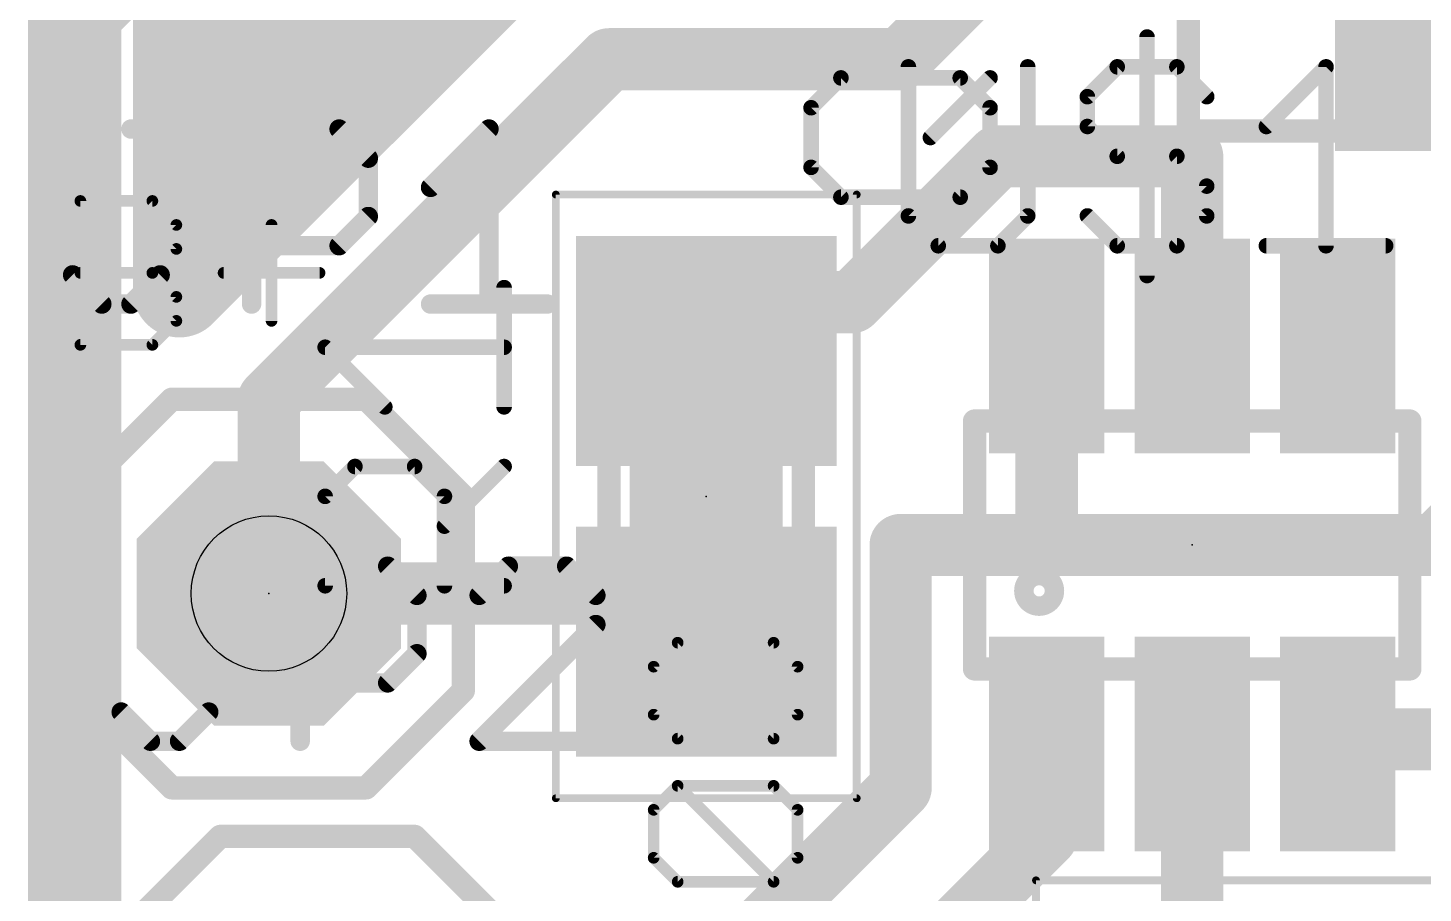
# Model space of a CAD drawing. Extents: x -4.6 to 38, y -0.1 to 31.9.
# Drawn here: x 0.33 to 9.45, y 6.93 to 12.59 of the extents above; entities that cross this region are included whole.
import ezdxf

# ---------------------------------------------------------------- set-up
doc = ezdxf.new("R2010")
doc.units = 0
for name, color, linetype in [('1', 22, 'CONTINUOUS'), ('17', 82, 'CONTINUOUS'), ('21', 253, 'CONTINUOUS'), ('23', 7, 'CONTINUOUS'), ('25', 253, 'CONTINUOUS'), ('27', 253, 'CONTINUOUS'), ('29', 253, 'CONTINUOUS'), ('30', 4, 'CONTINUOUS'), ('31', 3, 'CONTINUOUS'), ('35', 253, 'CONTINUOUS'), ('39', 22, 'CONTINUOUS'), ('44', 253, 'CONTINUOUS'), ('51', 253, 'CONTINUOUS')]:
    doc.layers.add(name, color=color, linetype=linetype)

# ---------------------------------------------------------------- blocks, each defined once
blk = doc.blocks.new('RECT')
blk.add_solid([(-0.5, -0.5), (0.5, -0.5), (-0.5, 0.5), (0.5, 0.5)])
blk = doc.blocks.new('OCTAGONP')
at = {"const_width": 0.5}
blk.add_lwpolyline([(-0.25, -0.1036), (-0.25, 0.1036), (-0.1036, 0.25), (0.1036, 0.25), (0.25, 0.1036), (0.25, -0.1036), (0.1036, -0.25), (-0.1036, -0.25), (-0.25, -0.1036), (-0.25, 0.1036)], dxfattribs=at)

msp = doc.modelspace()

# ---------------------------------------------------------------- linework, layer by layer
at = {"layer": '1'}
for points, const_width in [([(1.54, 13.605), (0.635, 12.7)], 0.6096), ([(6.985, 13.335), (6.0325, 12.3825)], 0.4064), ([(3.6095, 13.1577), (1.387, 10.9352)], 0.6096), ([(1.3208, 10.8689), (1.3208, 12.8938)], 0.6096), ([(1.3208, 12.8016), (3.2534, 12.8016)], 0.6096), ([(0.635, 12.7), (0.635, 5.08)], 0.6096), ([(9.6725, 12.385), (15.555, 12.385)], 0.6096), ([(4.1275, 12.3825), (1.905, 10.16)], 0.4064), ([(6.0325, 12.3825), (4.1275, 12.3825)], 0.4064), ([(1.3208, 12.192), (2.6438, 12.192)], 0.6096), ([(6.6675, 11.7475), (5.715, 10.795)], 0.4064), ([(7.9375, 11.7475), (6.6675, 11.7475)], 0.4064), ([(7.9375, 10.5075), (7.9375, 11.7475)], 0.4064), ([(1.3208, 11.5824), (2.0342, 11.5824)], 0.6096), ([(1.3208, 10.9728), (1.4246, 10.9728)], 0.6096), ([(1.387, 10.9352), (1.3208, 10.8689)], 0.6096), ([(5.715, 10.795), (4.445, 10.795)], 0.4064), ([(4.445, 10.795), (4.7625, 10.475)], 0.4064), ([(9.525, 9.2075), (11.1125, 10.795)], 0.4064), ([(6.985, 10.505), (6.9875, 10.5075)], 0.4064), ([(6.985, 9.2075), (6.985, 10.505)], 0.4064), ([(6.9875, 10.5075), (6.9875, 9.21)], 0.4064), ([(1.905, 10.16), (1.905, 8.89)], 0.4064), ([(6.0325, 7.62), (6.0325, 9.2075)], 0.4064), ([(6.0325, 9.2075), (6.985, 9.2075)], 0.4064), ([(6.9875, 9.21), (6.985, 9.2075)], 0.4064), ([(6.985, 9.2075), (9.525, 9.2075)], 0.4064), ([(2.5425, 8.8925), (1.905, 8.89)], 0.6096), ([(4.445, 8.89), (1.905, 8.89)], 0.4064), ([(4.76, 8.575), (4.445, 8.89)], 0.4064), ([(4.7625, 8.575), (4.76, 8.575)], 0.4064), ([(8.9175, 7.9375), (8.8875, 7.9075)], 0.4064), ([(10.4775, 7.9375), (8.9175, 7.9375)], 0.4064), ([(6.985, 7.905), (6.9875, 7.9075)], 0.4064), ([(6.985, 7.3025), (6.985, 7.905)], 0.4064), ([(7.9375, 7.9075), (7.9375, 6.035)], 0.4064), ([(4.445, 6.0325), (6.0325, 7.62)], 0.4064), ([(5.0625, 5.38), (6.985, 7.3025)], 0.4064)]:
    msp.add_lwpolyline(points, dxfattribs=dict(at, const_width=const_width))
for points, const_width in [([(1.3208, 12.954, 1), (1.3208, 12.6492)], 0.3048), ([(3.2534, 12.6492, 1), (3.2534, 12.954)], 0.3048), ([(0.5272, 12.8078, 1), (0.7428, 12.5922)], 0.3048), ([(0.7874, 12.7, 1), (0.4826, 12.7)], 0.3048), ([(9.6725, 12.5374, 1), (9.6725, 12.2326)], 0.3048), ([(4.1275, 12.4841, 1), (4.1275, 12.2809)], 0.2032), ([(4.1993, 12.3107, 1), (4.0557, 12.4543)], 0.2032), ([(6.0325, 12.2809, 1), (6.0325, 12.4841)], 0.2032), ([(1.3208, 12.3444, 1), (1.3208, 12.0396)], 0.3048), ([(2.6438, 12.0396, 1), (2.6438, 12.3444)], 0.3048), ([(5.9607, 12.4543, 1), (6.1043, 12.3107)], 0.2032), ([(6.6675, 11.8491, 1), (6.6675, 11.6459)], 0.2032), ([(6.7393, 11.6757, 1), (6.5957, 11.8193)], 0.2032), ([(8.0391, 11.7475, 1), (7.8359, 11.7475)], 0.2032), ([(7.9375, 11.6459, 1), (7.9375, 11.8491)], 0.2032), ([(1.3208, 11.7348, 1), (1.3208, 11.43)], 0.3048), ([(2.0342, 11.43, 1), (2.0342, 11.7348)], 0.3048), ([(1.3208, 11.1252, 1), (1.3208, 10.8204)], 0.3048), ([(1.4948, 10.8274, 1), (1.2793, 11.0429)], 0.3048), ([(1.4246, 10.8204, 1), (1.4246, 11.1252)], 0.3048), ([(1.213, 10.9767, 1), (1.4286, 10.7612)], 0.3048), ([(1.2793, 11.043, 1), (1.4948, 10.8274)], 0.3048), ([(1.1684, 10.8689, 1), (1.4732, 10.8689)], 0.3048), ([(4.445, 10.8966, 1), (4.445, 10.6934)], 0.2032), ([(4.5171, 10.8666, 1), (4.3729, 10.7234)], 0.2032), ([(5.6432, 10.8668, 1), (5.7868, 10.7232)], 0.2032), ([(5.715, 10.6934, 1), (5.715, 10.8966)], 0.2032), ([(7.0866, 10.505, 1), (6.8834, 10.505)], 0.2032), ([(6.9132, 10.5768, 1), (7.0568, 10.4332)], 0.2032), ([(7.0891, 10.5075, 1), (6.8859, 10.5075)], 0.2032), ([(7.0593, 10.4357, 1), (6.9157, 10.5793)], 0.2032), ([(4.6904, 10.4034, 1), (4.8346, 10.5466)], 0.2032), ([(7.8359, 10.5075, 1), (8.0391, 10.5075)], 0.2032), ([(2.0066, 10.16, 1), (1.8034, 10.16)], 0.2032), ([(1.8332, 10.2318, 1), (1.9768, 10.0882)], 0.2032), ([(6.1341, 9.2075, 1), (5.9309, 9.2075)], 0.2032), ([(6.0325, 9.3091, 1), (6.0325, 9.1059)], 0.2032), ([(6.985, 9.3091, 1), (6.985, 9.1059)], 0.2032), ([(7.0593, 9.1382, 1), (6.9157, 9.2818)], 0.2032), ([(6.985, 9.1059, 1), (6.985, 9.3091)], 0.2032), ([(9.525, 9.1059, 1), (9.525, 9.3091)], 0.2032), ([(6.8834, 9.2075, 1), (7.0866, 9.2075)], 0.2032), ([(6.9132, 9.2793, 1), (7.0568, 9.1357)], 0.2032), ([(6.8859, 9.21, 1), (7.0891, 9.21)], 0.2032), ([(9.4532, 9.2793, 1), (9.5968, 9.1357)], 0.2032), ([(1.9044, 9.0424, 1), (1.9056, 8.7376)], 0.3048), ([(2.5431, 8.7401, 1), (2.5419, 9.0449)], 0.3048), ([(1.905, 8.9916, 1), (1.905, 8.7884)], 0.2032), ([(4.5168, 8.9618, 1), (4.3732, 8.8182)], 0.2032), ([(4.445, 8.7884, 1), (4.445, 8.9916)], 0.2032), ([(1.8034, 8.89, 1), (2.0066, 8.89)], 0.2032), ([(4.76, 8.6766, 1), (4.76, 8.4734)], 0.2032), ([(4.7625, 8.4734, 1), (4.7625, 8.6766)], 0.2032), ([(4.6882, 8.5032, 1), (4.8318, 8.6468)], 0.2032), ([(8.9175, 8.0391, 1), (8.9175, 7.8359)], 0.2032), ([(8.9893, 7.8657, 1), (8.8457, 8.0093)], 0.2032), ([(7.0866, 7.905, 1), (6.8834, 7.905)], 0.2032), ([(6.9132, 7.9768, 1), (7.0568, 7.8332)], 0.2032), ([(7.0593, 7.8357, 1), (6.9157, 7.9793)], 0.2032), ([(8.0391, 7.9075, 1), (7.8359, 7.9075)], 0.2032), ([(8.8157, 7.9793, 1), (8.9593, 7.8357)], 0.2032), ([(6.1043, 7.5482, 1), (5.9607, 7.6918)], 0.2032), ([(5.9309, 7.62, 1), (6.1341, 7.62)], 0.2032), ([(7.0568, 7.2307, 1), (6.9132, 7.3743)], 0.2032), ([(6.8834, 7.3025, 1), (7.0866, 7.3025)], 0.2032)]:
    msp.add_lwpolyline(points, format="xyb", dxfattribs=dict(at, const_width=const_width))
at = {"layer": '21', "const_width": 0.1524}
for points in [[(1.27, 10.16), (0.635, 9.525)], [(1.27, 10.16), (2.54, 10.16)], [(2.54, 10.16), (3.175, 9.525)], [(6.5155, 8.3975), (6.5155, 10.0175)], [(6.5155, 10.0175), (6.6095, 10.0175)], [(7.4155, 10.0175), (8.4595, 10.0175)], [(9.2655, 10.0175), (9.3595, 10.0175)], [(9.3595, 10.0175), (9.3595, 8.3975)], [(0.635, 9.525), (0.635, 8.255)], [(3.175, 9.525), (3.175, 8.255)], [(6.6095, 8.3975), (6.5155, 8.3975)], [(7.5095, 8.3975), (7.4155, 8.3975)], [(8.4595, 8.3975), (8.3655, 8.3975)], [(9.3595, 8.3975), (9.2655, 8.3975)], [(0.635, 8.255), (1.27, 7.62)], [(3.175, 8.255), (2.54, 7.62)], [(2.54, 7.62), (1.27, 7.62)], [(1.5875, 7.3025), (0.9525, 6.6675)], [(1.5875, 7.3025), (2.8575, 7.3025)], [(2.8575, 7.3025), (3.4925, 6.6675)]]:
    msp.add_lwpolyline(points, dxfattribs=at)
at = {"layer": '21'}
for points, const_width in [([(1.27, 10.1981, 1), (1.27, 10.1219)], 0.0762), ([(1.2969, 10.1331, 1), (1.2431, 10.1869)], 0.0762), ([(2.5669, 10.1869, 1), (2.5131, 10.1331)], 0.0762), ([(2.54, 10.1219, 1), (2.54, 10.1981)], 0.0762), ([(6.5536, 10.0175, 1), (6.4774, 10.0175)], 0.0762), ([(6.5155, 10.0556, 1), (6.5155, 9.9794)], 0.0762), ([(6.6095, 9.9794, 1), (6.6095, 10.0556)], 0.0762), ([(7.4155, 10.0556, 1), (7.4155, 9.9794)], 0.0762), ([(8.4595, 9.9794, 1), (8.4595, 10.0556)], 0.0762), ([(9.2655, 10.0556, 1), (9.2655, 9.9794)], 0.0762), ([(9.3976, 10.0175, 1), (9.3214, 10.0175)], 0.0762), ([(9.3595, 9.9794, 1), (9.3595, 10.0556)], 0.0762), ([(0.6731, 9.525, 1), (0.5969, 9.525)], 0.0762), ([(0.6081, 9.5519, 1), (0.6619, 9.4981)], 0.0762), ([(3.2131, 9.525, 1), (3.1369, 9.525)], 0.0762), ([(3.1481, 9.4981, 1), (3.2019, 9.5519)], 0.0762), ([(6.9375, 8.8075, 1), (6.9375, 9.0075, 1), (6.9375, 8.8075)], 0.127), ([(6.5155, 8.4356, 1), (6.5155, 8.3594)], 0.0762), ([(6.4774, 8.3975, 1), (6.5536, 8.3975)], 0.0762), ([(6.6095, 8.3594, 1), (6.6095, 8.4356)], 0.0762), ([(7.4155, 8.4356, 1), (7.4155, 8.3594)], 0.0762), ([(7.5095, 8.3594, 1), (7.5095, 8.4356)], 0.0762), ([(8.3655, 8.4356, 1), (8.3655, 8.3594)], 0.0762), ([(8.4595, 8.3594, 1), (8.4595, 8.4356)], 0.0762), ([(9.2655, 8.4356, 1), (9.2655, 8.3594)], 0.0762), ([(9.3214, 8.3975, 1), (9.3976, 8.3975)], 0.0762), ([(9.3595, 8.3594, 1), (9.3595, 8.4356)], 0.0762), ([(0.6619, 8.2819, 1), (0.6081, 8.2281)], 0.0762), ([(3.2019, 8.2281, 1), (3.1481, 8.2819)], 0.0762), ([(0.5969, 8.255, 1), (0.6731, 8.255)], 0.0762), ([(3.1369, 8.255, 1), (3.2131, 8.255)], 0.0762), ([(1.27, 7.6581, 1), (1.27, 7.5819)], 0.0762), ([(1.2431, 7.5931, 1), (1.2969, 7.6469)], 0.0762), ([(2.5131, 7.6469, 1), (2.5669, 7.5931)], 0.0762), ([(2.54, 7.5819, 1), (2.54, 7.6581)], 0.0762), ([(1.5875, 7.3406, 1), (1.5875, 7.2644)], 0.0762), ([(1.6144, 7.2756, 1), (1.5606, 7.3294)], 0.0762), ([(2.8844, 7.3294, 1), (2.8306, 7.2756)], 0.0762), ([(2.8575, 7.2644, 1), (2.8575, 7.3406)], 0.0762)]:
    msp.add_lwpolyline(points, format="xyb", dxfattribs=dict(at, const_width=const_width))
at = {"layer": '23'}
for p in [(4.7625, 9.525), (7.9375, 9.2075), (1.905, 8.89)]:
    msp.add_point(p, dxfattribs=at)
at = {"layer": '25'}
for points, const_width in [([(7.6425, 12.5276), (7.6425, 10.9684)], 0.1016), ([(5.4473, 12.0655), (5.6422, 12.2604)], 0.1016), ([(5.6422, 12.2604), (6.4218, 12.2604)], 0.1016), ([(6.0833, 12.3327), (6.0833, 11.3582)], 0.1016), ([(6.2269, 11.8706), (6.6167, 12.2604)], 0.1016), ([(6.4218, 12.2604), (6.6167, 12.0655)], 0.1016), ([(6.8629, 11.3582), (6.8629, 12.3327)], 0.1016), ([(7.2527, 12.1378), (7.4476, 12.3327)], 0.1016), ([(7.4476, 12.3327), (7.8374, 12.3327)], 0.1016), ([(7.8374, 12.3327), (8.0323, 12.1378)], 0.1016), ([(8.4221, 11.9429), (8.8119, 12.3327)], 0.1016), ([(8.8119, 12.3327), (8.8119, 11.1633)], 0.1016), ([(7.2527, 11.9429), (7.2527, 12.1378)], 0.1016), ([(5.4473, 11.6757), (5.4473, 12.0655)], 0.1016), ([(6.6167, 12.0655), (6.6167, 11.6757)], 0.1016), ([(1.0036, 11.9263), (1.385, 11.9263)], 0.127), ([(1.1943, 10.973), (1.1943, 11.9263)], 0.127), ([(1.7917, 10.7823), (1.7917, 11.9263)], 0.127), ([(1.7917, 11.9263), (2.3637, 11.9263)], 0.127), ([(2.3637, 11.9263), (2.5543, 11.7356)], 0.127), ([(2.9611, 11.545), (3.3424, 11.9263)], 0.127), ([(3.3424, 11.9263), (3.3424, 10.7823)], 0.127), ([(7.4476, 11.748), (7.2527, 11.9429)], 0.1016), ([(2.5543, 11.7356), (2.5543, 11.3543)], 0.127), ([(7.8374, 11.748), (7.4476, 11.748)], 0.1016), ([(8.0323, 11.5531), (7.8374, 11.748)], 0.1016), ([(5.6422, 11.4808), (5.4473, 11.6757)], 0.1016), ([(6.6167, 11.6757), (6.4218, 11.4808)], 0.1016), ([(8.0323, 11.3582), (8.0323, 11.5531)], 0.1016), ([(6.4218, 11.4808), (5.6422, 11.4808)], 0.1016), ([(2.5543, 11.3543), (2.3637, 11.1636)], 0.127), ([(6.0833, 11.3582), (6.2782, 11.1633)], 0.1016), ([(6.668, 11.1633), (6.8629, 11.3582)], 0.1016), ([(7.2527, 11.3582), (7.4476, 11.1633)], 0.1016), ([(7.8374, 11.1633), (8.0323, 11.3582)], 0.1016), ([(2.3637, 11.1636), (1.7917, 11.1636)], 0.127), ([(6.2782, 11.1633), (6.668, 11.1633)], 0.1016), ([(7.4476, 11.1633), (7.8374, 11.1633)], 0.1016), ([(8.4221, 11.1633), (9.2017, 11.1633)], 0.1016), ([(0.6223, 10.973), (0.813, 10.7823)], 0.127), ([(1.0036, 10.7823), (1.1943, 10.973)], 0.127), ([(3.4417, 10.1102), (3.4417, 10.8898)], 0.1016), ([(0.813, 10.7823), (1.0036, 10.7823)], 0.127), ([(2.9611, 10.7823), (3.7237, 10.7823)], 0.127), ([(2.6621, 10.1102), (2.2723, 10.5)], 0.1016), ([(2.2723, 10.5), (3.4417, 10.5)], 0.1016), ([(2.2723, 9.5255), (2.4672, 9.7204)], 0.1016), ([(2.4672, 9.7204), (2.857, 9.7204)], 0.1016), ([(2.857, 9.7204), (3.0519, 9.5255)], 0.1016), ([(3.0519, 9.3306), (3.4417, 9.7204)], 0.1016), ([(2.2723, 8.9408), (2.2723, 9.5255)], 0.1016), ([(3.0519, 9.5255), (3.0519, 8.9408)], 0.1016), ([(1.3211, 9.0688), (1.7025, 9.0688)], 0.127), ([(1.5118, 8.1155), (1.5118, 9.0688)], 0.127), ([(2.1092, 7.9248), (2.1092, 9.0688)], 0.127), ([(2.1092, 9.0688), (2.6812, 9.0688)], 0.127), ([(2.6812, 9.0688), (2.8718, 8.8781)], 0.127), ([(3.4693, 9.0688), (3.2786, 8.8781)], 0.127), ([(3.8506, 9.0688), (3.4693, 9.0688)], 0.127), ([(4.0412, 8.8781), (3.8506, 9.0688)], 0.127), ([(3.4417, 8.9408), (2.2723, 8.9408)], 0.1016), ([(2.8718, 8.8781), (2.8718, 8.4968)], 0.127), ([(4.0412, 8.6875), (4.0412, 8.8781)], 0.127), ([(3.2786, 7.9248), (4.0412, 8.6875)], 0.127), ([(2.8718, 8.4968), (2.6812, 8.3061)], 0.127), ([(2.6812, 8.3061), (2.1092, 8.3061)], 0.127), ([(0.9398, 8.1155), (1.1305, 7.9248)], 0.127), ([(1.3211, 7.9248), (1.5118, 8.1155)], 0.127), ([(1.1305, 7.9248), (1.3211, 7.9248)], 0.127), ([(4.0412, 7.9248), (3.2786, 7.9248)], 0.127)]:
    msp.add_lwpolyline(points, dxfattribs=dict(at, const_width=const_width))
for points, const_width in [([(7.6679, 12.5276, 1), (7.6171, 12.5276)], 0.0508), ([(5.6422, 12.2858, 1), (5.6422, 12.235)], 0.0508), ([(5.6602, 12.2424, 1), (5.6242, 12.2784)], 0.0508), ([(6.1087, 12.3327, 1), (6.0579, 12.3327)], 0.0508), ([(6.4398, 12.2784, 1), (6.4038, 12.2424)], 0.0508), ([(6.4218, 12.235, 1), (6.4218, 12.2858)], 0.0508), ([(6.6347, 12.2424, 1), (6.5987, 12.2784)], 0.0508), ([(6.8883, 12.3327, 1), (6.8375, 12.3327)], 0.0508), ([(7.4476, 12.3581, 1), (7.4476, 12.3073)], 0.0508), ([(7.4656, 12.3147, 1), (7.4296, 12.3507)], 0.0508), ([(7.8554, 12.3507, 1), (7.8194, 12.3147)], 0.0508), ([(7.8374, 12.3073, 1), (7.8374, 12.3581)], 0.0508), ([(8.8373, 12.3327, 1), (8.7865, 12.3327)], 0.0508), ([(8.8299, 12.3147, 1), (8.7939, 12.3507)], 0.0508), ([(7.2347, 12.1558, 1), (7.2707, 12.1198)], 0.0508), ([(7.2781, 12.1378, 1), (7.2273, 12.1378)], 0.0508), ([(8.0143, 12.1198, 1), (8.0503, 12.1558)], 0.0508), ([(5.4293, 12.0835, 1), (5.4653, 12.0475)], 0.0508), ([(5.4727, 12.0655, 1), (5.4219, 12.0655)], 0.0508), ([(6.6421, 12.0655, 1), (6.5913, 12.0655)], 0.0508), ([(6.5987, 12.0475, 1), (6.6347, 12.0835)], 0.0508), ([(1.0036, 11.958, 1), (1.0036, 11.8945)], 0.0635), ([(1.226, 11.9263, 1), (1.1625, 11.9263)], 0.0635), ([(1.385, 11.8945, 1), (1.385, 11.958)], 0.0635), ([(1.8234, 11.9263, 1), (1.7599, 11.9263)], 0.0635), ([(1.7917, 11.958, 1), (1.7917, 11.8945)], 0.0635), ([(2.3861, 11.9487, 1), (2.3412, 11.9038)], 0.0635), ([(2.3637, 11.8945, 1), (2.3637, 11.958)], 0.0635), ([(3.3742, 11.9263, 1), (3.3107, 11.9263)], 0.0635), ([(3.3649, 11.9038, 1), (3.32, 11.9487)], 0.0635), ([(7.2707, 11.9609, 1), (7.2347, 11.9249)], 0.0508), ([(7.2273, 11.9429, 1), (7.2781, 11.9429)], 0.0508), ([(8.4041, 11.9609, 1), (8.4401, 11.9249)], 0.0508), ([(6.2089, 11.8886, 1), (6.2449, 11.8526)], 0.0508), ([(2.5861, 11.7356, 1), (2.5226, 11.7356)], 0.0635), ([(2.5319, 11.7132, 1), (2.5768, 11.7581)], 0.0635), ([(7.4476, 11.7734, 1), (7.4476, 11.7226)], 0.0508), ([(7.4296, 11.73, 1), (7.4656, 11.766)], 0.0508), ([(7.8554, 11.766, 1), (7.8194, 11.73)], 0.0508), ([(7.8374, 11.7226, 1), (7.8374, 11.7734)], 0.0508), ([(5.4653, 11.6937, 1), (5.4293, 11.6577)], 0.0508), ([(5.4219, 11.6757, 1), (5.4727, 11.6757)], 0.0508), ([(6.5913, 11.6757, 1), (6.6421, 11.6757)], 0.0508), ([(6.6347, 11.6577, 1), (6.5987, 11.6937)], 0.0508), ([(2.9386, 11.5674, 1), (2.9835, 11.5225)], 0.0635), ([(8.0577, 11.5531, 1), (8.0069, 11.5531)], 0.0508), ([(8.0143, 11.5351, 1), (8.0503, 11.5711)], 0.0508), ([(5.6422, 11.5062, 1), (5.6422, 11.4554)], 0.0508), ([(5.6242, 11.4628, 1), (5.6602, 11.4988)], 0.0508), ([(6.4038, 11.4988, 1), (6.4398, 11.4628)], 0.0508), ([(6.4218, 11.4554, 1), (6.4218, 11.5062)], 0.0508), ([(2.5768, 11.3318, 1), (2.5319, 11.3767)], 0.0635), ([(6.1013, 11.3762, 1), (6.0653, 11.3402)], 0.0508), ([(6.8809, 11.3402, 1), (6.8449, 11.3762)], 0.0508), ([(7.2707, 11.3762, 1), (7.2347, 11.3402)], 0.0508), ([(8.0503, 11.3402, 1), (8.0143, 11.3762)], 0.0508), ([(2.5226, 11.3543, 1), (2.5861, 11.3543)], 0.0635), ([(6.0579, 11.3582, 1), (6.1087, 11.3582)], 0.0508), ([(6.8375, 11.3582, 1), (6.8883, 11.3582)], 0.0508), ([(8.0069, 11.3582, 1), (8.0577, 11.3582)], 0.0508), ([(1.7917, 11.1954, 1), (1.7917, 11.1319)], 0.0635), ([(2.3412, 11.1861, 1), (2.3861, 11.1412)], 0.0635), ([(2.3637, 11.1319, 1), (2.3637, 11.1954)], 0.0635), ([(6.2782, 11.1887, 1), (6.2782, 11.1379)], 0.0508), ([(6.668, 11.1379, 1), (6.668, 11.1887)], 0.0508), ([(7.4476, 11.1887, 1), (7.4476, 11.1379)], 0.0508), ([(7.8374, 11.1379, 1), (7.8374, 11.1887)], 0.0508), ([(8.4221, 11.1887, 1), (8.4221, 11.1379)], 0.0508), ([(9.2017, 11.1379, 1), (9.2017, 11.1887)], 0.0508), ([(6.2602, 11.1453, 1), (6.2962, 11.1813)], 0.0508), ([(6.65, 11.1813, 1), (6.686, 11.1453)], 0.0508), ([(7.4296, 11.1453, 1), (7.4656, 11.1813)], 0.0508), ([(7.8194, 11.1813, 1), (7.8554, 11.1453)], 0.0508), ([(8.7865, 11.1633, 1), (8.8373, 11.1633)], 0.0508), ([(0.6448, 10.9954, 1), (0.5998, 10.9505)], 0.0635), ([(1.2167, 10.9505, 1), (1.1718, 10.9954)], 0.0635), ([(1.1625, 10.973, 1), (1.226, 10.973)], 0.0635), ([(3.4671, 10.8898, 1), (3.4163, 10.8898)], 0.0508), ([(7.6171, 10.9684, 1), (7.6679, 10.9684)], 0.0508), ([(0.813, 10.8141, 1), (0.813, 10.7506)], 0.0635), ([(0.7905, 10.7598, 1), (0.8354, 10.8048)], 0.0635), ([(0.9812, 10.8048, 1), (1.0261, 10.7598)], 0.0635), ([(1.0036, 10.7506, 1), (1.0036, 10.8141)], 0.0635), ([(1.7599, 10.7823, 1), (1.8234, 10.7823)], 0.0635), ([(2.9611, 10.8141, 1), (2.9611, 10.7506)], 0.0635), ([(3.3107, 10.7823, 1), (3.3742, 10.7823)], 0.0635), ([(3.7237, 10.7506, 1), (3.7237, 10.8141)], 0.0635), ([(2.2903, 10.518, 1), (2.2543, 10.482)], 0.0508), ([(2.2723, 10.5254, 1), (2.2723, 10.4746)], 0.0508), ([(3.4417, 10.4746, 1), (3.4417, 10.5254)], 0.0508), ([(2.6441, 10.0922, 1), (2.6801, 10.1282)], 0.0508), ([(3.4163, 10.1102, 1), (3.4671, 10.1102)], 0.0508), ([(2.4672, 9.7458, 1), (2.4672, 9.695)], 0.0508), ([(2.4852, 9.7024, 1), (2.4492, 9.7384)], 0.0508), ([(2.875, 9.7384, 1), (2.839, 9.7024)], 0.0508), ([(2.857, 9.695, 1), (2.857, 9.7458)], 0.0508), ([(3.4597, 9.7024, 1), (3.4237, 9.7384)], 0.0508), ([(2.2977, 9.5255, 1), (2.2469, 9.5255)], 0.0508), ([(3.0773, 9.5255, 1), (3.0265, 9.5255)], 0.0508), ([(2.2543, 9.5435, 1), (2.2903, 9.5075)], 0.0508), ([(3.0339, 9.5075, 1), (3.0699, 9.5435)], 0.0508), ([(3.0339, 9.3486, 1), (3.0699, 9.3126)], 0.0508), ([(1.3211, 9.1005, 1), (1.3211, 9.037)], 0.0635), ([(1.5435, 9.0688, 1), (1.48, 9.0688)], 0.0635), ([(1.7025, 9.037, 1), (1.7025, 9.1005)], 0.0635), ([(2.1409, 9.0688, 1), (2.0774, 9.0688)], 0.0635), ([(2.1092, 9.1005, 1), (2.1092, 9.037)], 0.0635), ([(2.7036, 9.0912, 1), (2.6587, 9.0463)], 0.0635), ([(2.6812, 9.037, 1), (2.6812, 9.1005)], 0.0635), ([(3.4693, 9.1005, 1), (3.4693, 9.037)], 0.0635), ([(3.4917, 9.0463, 1), (3.4468, 9.0912)], 0.0635), ([(3.873, 9.0912, 1), (3.8281, 9.0463)], 0.0635), ([(3.8506, 9.037, 1), (3.8506, 9.1005)], 0.0635), ([(2.2723, 8.9662, 1), (2.2723, 8.9154)], 0.0508), ([(2.2469, 8.9408, 1), (2.2977, 8.9408)], 0.0508), ([(2.9036, 8.8781, 1), (2.8401, 8.8781)], 0.0635), ([(3.0265, 8.9408, 1), (3.0773, 8.9408)], 0.0508), ([(3.4417, 8.9154, 1), (3.4417, 8.9662)], 0.0508), ([(4.073, 8.8781, 1), (4.0095, 8.8781)], 0.0635), ([(2.8494, 8.8557, 1), (2.8943, 8.9006)], 0.0635), ([(3.2561, 8.9006, 1), (3.301, 8.8557)], 0.0635), ([(4.0188, 8.8557, 1), (4.0637, 8.9006)], 0.0635), ([(4.0095, 8.6875, 1), (4.073, 8.6875)], 0.0635), ([(4.0637, 8.665, 1), (4.0188, 8.7099)], 0.0635), ([(2.8401, 8.4968, 1), (2.9036, 8.4968)], 0.0635), ([(2.8943, 8.4743, 1), (2.8494, 8.5192)], 0.0635), ([(2.1092, 8.3379, 1), (2.1092, 8.2744)], 0.0635), ([(2.6587, 8.3286, 1), (2.7036, 8.2837)], 0.0635), ([(2.6812, 8.2744, 1), (2.6812, 8.3379)], 0.0635), ([(0.9623, 8.1379, 1), (0.9173, 8.093)], 0.0635), ([(1.48, 8.1155, 1), (1.5435, 8.1155)], 0.0635), ([(1.5342, 8.093, 1), (1.4893, 8.1379)], 0.0635), ([(1.1305, 7.9566, 1), (1.1305, 7.8931)], 0.0635), ([(1.108, 7.9023, 1), (1.1529, 7.9473)], 0.0635), ([(1.2987, 7.9473, 1), (1.3436, 7.9023)], 0.0635), ([(1.3211, 7.8931, 1), (1.3211, 7.9566)], 0.0635), ([(2.0774, 7.9248, 1), (2.1409, 7.9248)], 0.0635), ([(3.2561, 7.9473, 1), (3.301, 7.9023)], 0.0635), ([(3.2786, 7.9566, 1), (3.2786, 7.8931)], 0.0635), ([(4.0412, 7.8931, 1), (4.0412, 7.9566)], 0.0635)]:
    msp.add_lwpolyline(points, format="xyb", dxfattribs=dict(at, const_width=const_width))
at = {"layer": '27', "const_width": 0.0381}
for points in [[(0.6731, 11.4753, 1), (0.6731, 11.4372)], [(0.6922, 11.4562, 1), (0.6541, 11.4562)], [(1.1569, 11.4697, 1), (1.1299, 11.4427)], [(1.1434, 11.4372, 1), (1.1434, 11.4753)], [(1.3192, 11.2994, 1), (1.2811, 11.2994)], [(1.2867, 11.286, 1), (1.3136, 11.3129)], [(1.9412, 11.2994, 1), (1.9031, 11.2994)], [(1.2811, 11.1427, 1), (1.3192, 11.1427)], [(1.3136, 11.1292, 1), (1.2867, 11.1561)], [(0.6731, 11.005, 1), (0.6731, 10.9669)], [(1.1569, 10.9994, 1), (1.1299, 10.9724)], [(1.1299, 10.9994, 1), (1.1569, 10.9724)], [(1.1434, 10.9669, 1), (1.1434, 11.005)], [(1.6086, 11.005, 1), (1.6086, 10.9669)], [(2.2357, 10.9669, 1), (2.2357, 11.005)], [(1.3192, 10.8291, 1), (1.2811, 10.8291)], [(1.2867, 10.8157, 1), (1.3136, 10.8426)], [(1.2811, 10.6724, 1), (1.3192, 10.6724)], [(1.3136, 10.6589, 1), (1.2867, 10.6858)], [(1.9031, 10.6724, 1), (1.9412, 10.6724)], [(0.6731, 10.5347, 1), (0.6731, 10.4966)], [(0.6541, 10.5156, 1), (0.6922, 10.5156)], [(1.1299, 10.5291, 1), (1.1569, 10.5021)], [(1.1434, 10.4966, 1), (1.1434, 10.5347)], [(4.589, 8.5822, 1), (4.5621, 8.5552)], [(4.5756, 8.5878, 1), (4.5756, 8.5497)], [(4.589, 8.5552, 1), (4.5621, 8.5822)], [(5.2161, 8.5822, 1), (5.1892, 8.5552)], [(5.2026, 8.5497, 1), (5.2026, 8.5878)], [(4.4378, 8.4119, 1), (4.3997, 8.4119)], [(4.4053, 8.4254, 1), (4.4323, 8.3985)], [(5.3784, 8.4119, 1), (5.3403, 8.4119)], [(5.3459, 8.3985, 1), (5.3729, 8.4254)], [(4.4323, 8.1119, 1), (4.4053, 8.0849)], [(4.3997, 8.0984, 1), (4.4378, 8.0984)], [(5.3403, 8.0984, 1), (5.3784, 8.0984)], [(5.3729, 8.0849, 1), (5.3459, 8.1119)], [(4.5756, 7.9607, 1), (4.5756, 7.9226)], [(4.5621, 7.9282, 1), (4.589, 7.9551)], [(5.1892, 7.9551, 1), (5.2161, 7.9282)], [(5.1892, 7.9282, 1), (5.2161, 7.9551)], [(5.2026, 7.9226, 1), (5.2026, 7.9607)], [(4.589, 7.6467, 1), (4.5621, 7.6197)], [(4.5756, 7.6522, 1), (4.5756, 7.6141)], [(4.589, 7.6197, 1), (4.5621, 7.6467)], [(5.2161, 7.6467, 1), (5.1892, 7.6197)], [(5.2026, 7.6141, 1), (5.2026, 7.6522)], [(4.4378, 7.4764, 1), (4.3997, 7.4764)], [(4.4053, 7.4899, 1), (4.4323, 7.4629)], [(5.3784, 7.4764, 1), (5.3403, 7.4764)], [(5.3459, 7.4629, 1), (5.3729, 7.4899)], [(4.4323, 7.1764, 1), (4.4053, 7.1494)], [(4.3997, 7.1629, 1), (4.4378, 7.1629)], [(5.3403, 7.1629, 1), (5.3784, 7.1629)], [(5.3729, 7.1494, 1), (5.3459, 7.1764)], [(4.5756, 7.0252, 1), (4.5756, 6.9871)], [(4.5621, 6.9926, 1), (4.589, 7.0196)], [(5.1892, 7.0196, 1), (5.2161, 6.9926)], [(5.1892, 6.9926, 1), (5.2161, 7.0196)], [(5.2026, 6.9871, 1), (5.2026, 7.0252)]]:
    msp.add_lwpolyline(points, format="xyb", dxfattribs=at)
at = {"layer": '27', "const_width": 0.0762}
for points in [[(0.6731, 10.5156), (0.6731, 11.4562)], [(0.6731, 11.4562), (1.1434, 11.4562)], [(1.1434, 11.4562), (1.3002, 11.2994)], [(1.3002, 11.2994), (1.3002, 11.1427)], [(1.9222, 11.2994), (1.9222, 10.6724)], [(1.3002, 11.1427), (1.1434, 10.9859)], [(0.6731, 10.9859), (1.1434, 10.9859)], [(1.1434, 10.9859), (1.3002, 10.8291)], [(1.6086, 10.9859), (2.2357, 10.9859)], [(1.3002, 10.8291), (1.3002, 10.6724)], [(1.3002, 10.6724), (1.1434, 10.5156)], [(1.1434, 10.5156), (0.6731, 10.5156)], [(4.4188, 8.4119), (4.5756, 8.5687)], [(4.5756, 8.5687), (5.2026, 8.5687)], [(5.2026, 7.9416), (4.5756, 8.5687)], [(5.2026, 8.5687), (5.3594, 8.4119)], [(4.4188, 8.0984), (4.4188, 8.4119)], [(5.3594, 8.4119), (5.3594, 8.0984)], [(4.5756, 7.9416), (4.4188, 8.0984)], [(5.3594, 8.0984), (5.2026, 7.9416)], [(5.2026, 7.9416), (4.5756, 7.9416)], [(4.4188, 7.4764), (4.5756, 7.6332)], [(4.5756, 7.6332), (5.2026, 7.6332)], [(5.2026, 7.0061), (4.5756, 7.6332)], [(5.2026, 7.6332), (5.3594, 7.4764)], [(4.4188, 7.1629), (4.4188, 7.4764)], [(5.3594, 7.4764), (5.3594, 7.1629)], [(4.5756, 7.0061), (4.4188, 7.1629)], [(5.3594, 7.1629), (5.2026, 7.0061)], [(5.2026, 7.0061), (4.5756, 7.0061)]]:
    msp.add_lwpolyline(points, dxfattribs=at)
at = {"layer": '39', "const_width": 0.0508}
for points in [[(3.7795, 7.552), (3.7795, 11.498)], [(3.7795, 11.498), (5.7455, 11.498)], [(5.7455, 11.498), (5.7455, 7.552)], [(5.7455, 7.552), (3.7795, 7.552)], [(6.917, 5.0495), (6.917, 7.0155)], [(6.917, 7.0155), (10.863, 7.0155)]]:
    msp.add_lwpolyline(points, dxfattribs=at)
at = {"layer": '39', "const_width": 0.0254}
for points in [[(3.7922, 11.498, 1), (3.7668, 11.498)], [(3.7795, 11.5107, 1), (3.7795, 11.4853)], [(5.7582, 11.498, 1), (5.7328, 11.498)], [(5.7455, 11.4853, 1), (5.7455, 11.5107)], [(3.7795, 7.5647, 1), (3.7795, 7.5393)], [(5.7455, 7.5393, 1), (5.7455, 7.5647)], [(3.7668, 7.552, 1), (3.7922, 7.552)], [(5.7328, 7.552, 1), (5.7582, 7.552)], [(6.9297, 7.0155, 1), (6.9043, 7.0155)], [(6.917, 7.0282, 1), (6.917, 7.0028)]]:
    msp.add_lwpolyline(points, format="xyb", dxfattribs=at)
at = {"layer": '44'}
msp.add_circle((1.905, 8.89), 0.508, dxfattribs=at)
at = {"layer": '51', "const_width": 0.1524}
for points in [[(7.9121, 11.9126), (7.9121, 14.7574)], [(9.2329, 14.7574), (9.2329, 11.9126)], [(9.2329, 11.9126), (7.9121, 11.9126)], [(6.5155, 10.0175), (9.3595, 10.0175)], [(4.1275, 9.115), (4.1275, 9.935)], [(5.3975, 9.115), (5.3975, 9.935)], [(9.3595, 8.3975), (6.5155, 8.3975)]]:
    msp.add_lwpolyline(points, dxfattribs=at)
at = {"layer": '51', "const_width": 0.0762}
for points in [[(7.9121, 11.9507, 1), (7.9121, 11.8745)], [(7.874, 11.9126, 1), (7.9502, 11.9126)], [(9.1948, 11.9126, 1), (9.271, 11.9126)], [(9.2329, 11.8745, 1), (9.2329, 11.9507)], [(6.5155, 10.0556, 1), (6.5155, 9.9794)], [(9.3595, 9.9794, 1), (9.3595, 10.0556)], [(4.1656, 9.935, 1), (4.0894, 9.935)], [(5.4356, 9.935, 1), (5.3594, 9.935)], [(4.0894, 9.115, 1), (4.1656, 9.115)], [(5.3594, 9.115, 1), (5.4356, 9.115)], [(6.5155, 8.4356, 1), (6.5155, 8.3594)], [(9.3595, 8.3594, 1), (9.3595, 8.4356)]]:
    msp.add_lwpolyline(points, format="xyb", dxfattribs=at)

# ---------------------------------------------------------------- block references
at = {"layer": '1', "yscale": 1.4, "rotation": 90}
msp.add_blockref('RECT', (9.6725, 12.385), dxfattribs=at)
at = {"layer": '1', "xscale": 1.3, "yscale": 1.5, "rotation": 90}
for p in [(4.7625, 10.475), (4.7625, 8.575)]:
    msp.add_blockref('RECT', p, dxfattribs=at)
at = {"layer": '1', "xscale": 0.55, "yscale": 1.2}
for p in [(6.9875, 10.5075), (7.9375, 10.5075), (8.8875, 10.5075), (6.9875, 7.9075), (7.9375, 7.9075), (8.8875, 7.9075)]:
    msp.add_blockref('RECT', p, dxfattribs=at)
at = {"layer": '17', "xscale": 1.524, "yscale": 1.524}
msp.add_blockref('OCTAGONP', (1.905, 8.89), dxfattribs=at)
msp.add_blockref('OCTAGONP', (1.905, 8.89), dxfattribs=at)
at = {"layer": '29', "rotation": 90}
for p, xscale, yscale in [((9.6725, 12.385), 1.2032, 1.6032), ((4.7625, 10.475), 1.5032, 1.7032), ((4.7625, 8.575), 1.5032, 1.7032)]:
    msp.add_blockref('RECT', p, dxfattribs=dict(at, xscale=xscale, yscale=yscale))
at = {"layer": '29'}
for name, p, xscale, yscale in [('RECT', (6.9875, 10.5075), 0.7532, 1.4032), ('RECT', (7.9375, 10.5075), 0.7532, 1.4032), ('RECT', (8.8875, 10.5075), 0.7532, 1.4032), ('OCTAGONP', (1.905, 8.89), 1.7272, 1.7272), ('RECT', (6.9875, 7.9075), 0.7532, 1.4032), ('RECT', (7.9375, 7.9075), 0.7532, 1.4032), ('RECT', (8.8875, 7.9075), 0.7532, 1.4032)]:
    msp.add_blockref(name, p, dxfattribs=dict(at, xscale=xscale, yscale=yscale))
at = {"layer": '30', "xscale": 1.7272, "yscale": 1.7272}
msp.add_blockref('OCTAGONP', (1.905, 8.89), dxfattribs=at)
at = {"layer": '31', "yscale": 1.4, "rotation": 90}
msp.add_blockref('RECT', (9.6725, 12.385), dxfattribs=at)
at = {"layer": '31', "xscale": 1.3, "yscale": 1.5, "rotation": 90}
for p in [(4.7625, 10.475), (4.7625, 8.575)]:
    msp.add_blockref('RECT', p, dxfattribs=at)
at = {"layer": '31', "xscale": 0.55, "yscale": 1.2}
for p in [(6.9875, 10.5075), (7.9375, 10.5075), (8.8875, 10.5075), (6.9875, 7.9075), (7.9375, 7.9075), (8.8875, 7.9075)]:
    msp.add_blockref('RECT', p, dxfattribs=at)
at = {"layer": '35', "xscale": 0.3998, "yscale": 1.0002, "rotation": 90}
msp.add_blockref('RECT', (4.7625, 9.525), dxfattribs=at)
at = {"layer": '51', "rotation": 90}
for p, xscale, yscale in [((9.5758, 12.3952), 0.4572, 0.5842), ((4.761, 10.2564), 0.65, 1.4), ((4.761, 8.7832), 0.65, 1.4)]:
    msp.add_blockref('RECT', p, dxfattribs=dict(at, xscale=xscale, yscale=yscale))
at = {"layer": '51'}
for p, xscale, yscale in [((6.9875, 10.3825), 0.5, 0.65), ((7.8875, 10.3825), 0.5, 0.65), ((8.8875, 10.3825), 0.5, 0.65), ((1.905, 8.89), 0.508, 0.508), ((6.9875, 8.0325), 0.5, 0.65), ((7.9375, 8.0325), 0.5, 0.65), ((8.8875, 8.0325), 0.5, 0.65)]:
    msp.add_blockref('RECT', p, dxfattribs=dict(at, xscale=xscale, yscale=yscale))

doc.saveas('drawing.dxf')
